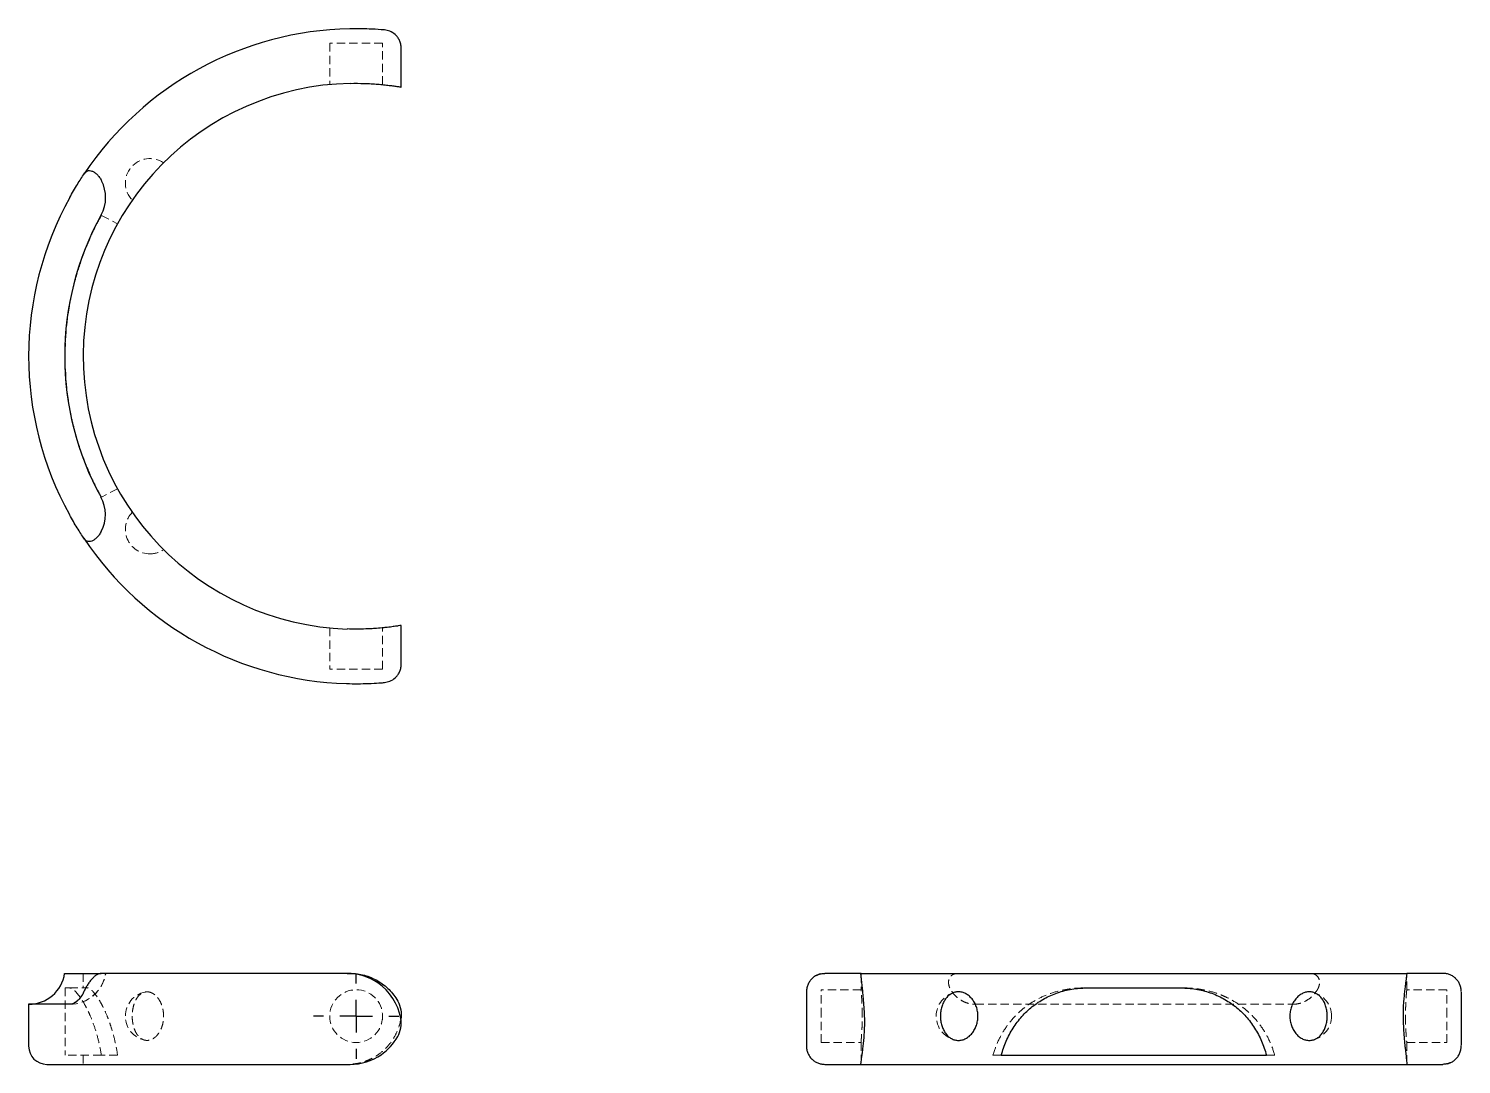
# Model space of a CAD drawing. Header units: millimetres. Extents: x 54 to 273, y 50 to 208.
import ezdxf

# ---------------------------------------------------------------- set-up
doc = ezdxf.new("R2010")
doc.units = ezdxf.units.MM
doc.linetypes.add('HIDDEN', pattern=[1.905, 1.27, -0.635])
doc.layers.add('10', color=7, linetype='Continuous')

# ---------------------------------------------------------------- blocks, each defined once
blk = doc.blocks.new('SW_CENTERMARKSYMBOL_0')
at = {"layer": '10', "color": 0}
for p, q in [((0, 5), (0, 6.52)), ((0, 0), (0, 2.5)), ((-5, 0), (-6.52, 0)), ((0, 0), (-2.5, 0)), ((0, 0), (0, -2.5)), ((0, 0), (2.5, 0)), ((5, 0), (6.52, 0)), ((0, -5), (0, -6.52))]:
    blk.add_line(p, q, dxfattribs=at)

msp = doc.modelspace()

# ---------------------------------------------------------------- linework, layer by layer
at = {"color": 7, "linetype": 'HIDDEN', "lineweight": 18}
for p, q in [((108.45, 205.72), (100.4, 205.72)), ((100.4, 205.72), (100.4, 199.41)), ((108.45, 199.41), (108.45, 205.72)), ((100.4, 116.59), (100.4, 110.31)), ((108.45, 110.31), (108.45, 116.59)), ((108.45, 110.31), (100.4, 110.31)), ((62.82, 63.92), (62.82, 61.7)), ((181.4, 63.78), (181.4, 61.41)), ((264.61, 61.41), (264.61, 63.84)), ((60.71, 61.7), (60.05, 61.7)), ((60.05, 61.7), (60.05, 51.44)), ((60.71, 61.7), (63.45, 61.7)), ((173.1, 61.15), (173.14, 61.61)), ((175.31, 57.4), (175.31, 61.42)), ((181.4, 61.42), (175.31, 61.42)), ((215.34, 61.7), (215.81, 61.7)), ((230.67, 61.7), (230.19, 61.7)), ((270.72, 61.42), (264.61, 61.42)), ((270.72, 57.4), (270.72, 61.42)), ((60.73, 59.2), (60.76, 59.2)), ((72.48, 61.09), (72.65, 61.09)), ((198.86, 59.2), (247.2, 59.2)), ((175.31, 53.38), (175.31, 57.4)), ((270.72, 53.38), (270.72, 57.4)), ((175.31, 53.38), (181.4, 53.38)), ((181.4, 53.39), (181.4, 50.13)), ((264.61, 50.19), (264.61, 53.39)), ((264.61, 53.38), (270.72, 53.38)), ((272.91, 52.82), (272.86, 52.36)), ((65.59, 51.44), (60.05, 51.44)), ((62.82, 51.44), (62.82, 50.05)), ((68.06, 51.44), (65.59, 51.44)), ((202.79, 51.44), (201.52, 51.44)), ((244.48, 51.44), (243.21, 51.44))]:
    msp.add_line(p, q, dxfattribs=at)
at = {"color": 7, "linetype": 'Continuous', "lineweight": 25}
for p, q in [((111.3, 199.04), (111.3, 204.98)), ((111.3, 116.97), (111.24, 116.96)), ((111.3, 111.03), (111.3, 116.97)), ((108.74, 108.26), (108.74, 108.26)), ((59.98, 63.92), (65.53, 63.92)), ((65.53, 63.92), (65.57, 63.92)), ((103.04, 63.92), (65.57, 63.92)), ((103.04, 63.92), (103.52, 63.92)), ((181.42, 63.92), (175.87, 63.92)), ((181.42, 63.92), (264.6, 63.92)), ((270.15, 63.92), (264.6, 63.92)), ((215.81, 61.7), (230.19, 61.7)), ((54.5, 59.2), (54.5, 52.82)), ((60.73, 59.2), (54.5, 59.2)), ((173.07, 60.95), (173.07, 52.91)), ((173.08, 60.97), (173.08, 60.95)), ((272.93, 61.06), (272.93, 61.07)), ((272.93, 53.02), (272.93, 61.06)), ((173.08, 52.91), (173.08, 52.9)), ((272.93, 53), (272.93, 53.02)), ((202.79, 51.44), (243.21, 51.44)), ((57.27, 50.05), (103.52, 50.05)), ((175.86, 50.05), (181.41, 50.05)), ((181.41, 50.05), (264.58, 50.05)), ((264.58, 50.05), (270.13, 50.05))]:
    msp.add_line(p, q, dxfattribs=at)
at = {"color": 7, "linetype": 'HIDDEN', "lineweight": 18, "flags": 128}
for points in [[(65.59, 179.48), (66.97, 178.77), (68.06, 178.21)], [(68.06, 137.79), (66.68, 137.08), (65.59, 136.52)]]:
    msp.add_lwpolyline(points, dxfattribs=at)
at = {"color": 7, "linetype": 'HIDDEN', "lineweight": 18}
msp.add_circle((104.43, 57.4), 4.02, dxfattribs=at)
at = {"color": 7, "linetype": 'Continuous', "lineweight": 25}
for centre, radius, start, end in [((104.43, 158), 49.93, 91.1035, 146.1666), ((104.43, 158), 41.61, 91.2507, 268.0937), ((60.76, 182.2), 5.48, 331.0059, 27.8718), ((104.43, 158), 49.93, 151.0059, 208.922), ((104.43, 158), 44.44, 151.0059, 208.922), ((60.73, 133.86), 5.48, 332.0561, 28.922), ((104.43, 158), 49.93, 213.7613, 268.318), ((54.5, 64.75), 5.55, 270, 351.3731), ((57.27, 52.82), 2.77, 180, 270)]:
    msp.add_arc(centre, radius, start, end, dxfattribs=at)
at = {"color": 7, "linetype": 'HIDDEN', "lineweight": 18}
for centre, radius, start, end in [((72.98, 184.39), 3.74, 55.9384, 224.0432), ((104.43, 158), 44.38, 170.054, 189.946), ((72.98, 131.61), 3.74, 135.976, 270), ((72.98, 131.61), 3.74, 270, 304.0561), ((60.73, 64.75), 5.55, 270, 351.3731), ((60.76, 64.75), 5.55, 270, 351.3731), ((72.98, 57.4), 3.74, 101.0951, 258.8251), ((196.61, 57.4), 3.74, 103.2029, 256.7749), ((249.39, 57.4), 3.74, 0, 76.7373), ((249.39, 57.4), 3.74, 283.2085, 0)]:
    msp.add_arc(centre, radius, start, end, dxfattribs=at)
at = {"color": 7, "linetype": 'Continuous', "lineweight": 25}
for points, knots in [([(108.58, 207.75), (108.14, 207.79), (106.71, 207.9), (104.65, 207.94), (103.46, 207.92)], [0, 0, 0, 0, 0.0905497, 0.2112827, 0.2112827, 0.2112827, 0.2112827]), ([(108.74, 207.74), (108.74, 207.74), (108.75, 207.74), (108.66, 207.75), (108.58, 207.75)], [0, 0, 0, 0, 0.040998, 1, 1, 1, 1]), ([(111.3, 204.98), (111.28, 205.18), (111.26, 205.59), (111.05, 206.16), (110.76, 206.64), (110.3, 207.15), (109.62, 207.58), (109.03, 207.69), (108.75, 207.74)], [0, 0, 0, 0, 0.1518, 0.296034, 0.432443, 0.561272, 0.795961, 1, 1, 1, 1]), ([(103.52, 199.6), (104.26, 199.61), (104.98, 199.61), (106.04, 199.58), (106.39, 199.56), (107.07, 199.52), (107.4, 199.5), (108.03, 199.45), (108.33, 199.42), (108.91, 199.36), (109.18, 199.33), (109.7, 199.27), (109.93, 199.24), (110.37, 199.18), (110.58, 199.15), (110.76, 199.12)], [0, 0, 0, 0, 0.25, 0.25, 0.375, 0.375, 0.5, 0.5, 0.625, 0.625, 0.75, 0.75, 0.875, 0.875, 1, 1, 1, 1]), ([(110.76, 199.12), (110.86, 199.11), (111.07, 199.07), (111.24, 199.04), (111.32, 199.03), (111.3, 199.04), (111.3, 199.04)], [0, 0, 0, 0, 0.319805, 0.64882, 0.988601, 1, 1, 1, 1]), ([(60.76, 182.2), (60.95, 182.55), (61.15, 182.9), (61.54, 183.57), (61.74, 183.9), (62.12, 184.51), (62.3, 184.8), (62.65, 185.34), (62.81, 185.58), (62.95, 185.8)], [0, 0, 0, 0, 0.25, 0.25, 0.5, 0.5, 0.75, 0.75, 1, 1, 1, 1]), ([(62.95, 185.8), (63.02, 185.91), (63.1, 186), (63.27, 186.15), (63.36, 186.21), (63.56, 186.29), (63.67, 186.31), (63.9, 186.31), (64.02, 186.28), (64.28, 186.19), (64.41, 186.12), (64.67, 185.94), (64.81, 185.83), (65.06, 185.57), (65.18, 185.42), (65.41, 185.11), (65.51, 184.94), (65.6, 184.77)], [0, 0, 0, 0, 0.125, 0.125, 0.25, 0.25, 0.375, 0.375, 0.5, 0.5, 0.625, 0.625, 0.75, 0.75, 0.875, 0.875, 1, 1, 1, 1]), ([(62.92, 130.25), (62.77, 130.47), (62.61, 130.71), (62.27, 131.25), (62.09, 131.54), (61.71, 132.16), (61.51, 132.48), (61.12, 133.15), (60.92, 133.5), (60.73, 133.86)], [0, 0, 0, 0, 0.25, 0.25, 0.5, 0.5, 0.75, 0.75, 1, 1, 1, 1]), ([(65.57, 131.29), (65.48, 131.11), (65.38, 130.95), (65.15, 130.63), (65.03, 130.49), (64.78, 130.23), (64.64, 130.12), (64.38, 129.93), (64.25, 129.86), (63.99, 129.77), (63.87, 129.75), (63.64, 129.74), (63.53, 129.76), (63.33, 129.84), (63.24, 129.9), (63.07, 130.06), (62.99, 130.15), (62.92, 130.25)], [0, 0, 0, 0, 0.125, 0.125, 0.25, 0.25, 0.375, 0.375, 0.5, 0.5, 0.625, 0.625, 0.75, 0.75, 0.875, 0.875, 1, 1, 1, 1]), ([(111.24, 116.96), (111.15, 116.94), (111.02, 116.92), (110.69, 116.87), (110.49, 116.84), (110, 116.77), (109.73, 116.73), (109.26, 116.68), (109.1, 116.66), (108.76, 116.62), (108.58, 116.6), (108.02, 116.55), (107.62, 116.52), (107, 116.47), (106.78, 116.46), (106.35, 116.44), (106.12, 116.43), (105.43, 116.4), (104.97, 116.4), (104.02, 116.39), (103.53, 116.4), (103.04, 116.42)], [0, 0, 0, 0, 0.125, 0.125, 0.25, 0.25, 0.375, 0.375, 0.4375, 0.4375, 0.5, 0.5, 0.625, 0.625, 0.6875, 0.6875, 0.75, 0.75, 0.875, 0.875, 1, 1, 1, 1]), ([(108.75, 108.26), (109.03, 108.31), (109.62, 108.42), (110.3, 108.86), (110.76, 109.36), (111.05, 109.84), (111.26, 110.41), (111.28, 110.82), (111.3, 111.03)], [0, 0, 0, 0, 0.204037, 0.438724, 0.567557, 0.703969, 0.848202, 1, 1, 1, 1]), ([(102.96, 108.1), (104.13, 108.06), (106.87, 108.09), (108.47, 108.24), (108.74, 108.26)], [0, 0, 0, 0, 0.1196742, 0.2792398, 0.2792398, 0.2792398, 0.2792398]), ([(65.57, 63.92), (65.48, 63.92), (65.38, 63.9), (65.15, 63.83), (65.03, 63.78), (64.78, 63.63), (64.64, 63.53), (64.38, 63.31), (64.25, 63.18), (63.99, 62.89), (63.87, 62.74), (63.64, 62.43), (63.53, 62.26), (63.33, 61.93), (63.24, 61.77), (63.07, 61.45), (62.99, 61.3), (62.92, 61.15)], [0, 0, 0, 0, 0.125, 0.125, 0.25, 0.25, 0.375, 0.375, 0.5, 0.5, 0.625, 0.625, 0.75, 0.75, 0.875, 0.875, 1, 1, 1, 1]), ([(111.24, 57.05), (110.85, 59.23), (108.58, 62.73), (104.7, 63.92), (103.04, 63.92)], [0, 0, 0, 0, 0.1595656, 0.2792398, 0.2792398, 0.2792398, 0.2792398]), ([(103.52, 63.92), (104.26, 63.92), (104.98, 63.82), (106.04, 63.54), (106.39, 63.41), (107.07, 63.13), (107.4, 62.97), (108.03, 62.6), (108.33, 62.4), (108.91, 61.94), (109.18, 61.7), (109.7, 61.18), (109.93, 60.91), (110.37, 60.33), (110.58, 60.02), (110.76, 59.7)], [0, 0, 0, 0, 0.25, 0.25, 0.375, 0.375, 0.5, 0.5, 0.625, 0.625, 0.75, 0.75, 0.875, 0.875, 1, 1, 1, 1]), ([(175.24, 63.84), (175.09, 63.8), (174.77, 63.71), (174.3, 63.46), (173.88, 63.1), (173.53, 62.66), (173.28, 62.15), (173.11, 61.59), (173.09, 61.18), (173.08, 60.98)], [0, 0, 0, 0, 0.110082, 0.244111, 0.384828, 0.533789, 0.688558, 0.845188, 1, 1, 1, 1]), ([(174.61, 63.6), (174.67, 63.64), (174.9, 63.76), (175.33, 63.88), (175.69, 63.91), (175.87, 63.92)], [0, 0, 0, 0, 0.173787, 0.586893, 1, 1, 1, 1]), ([(181.96, 57.05), (181.94, 57.53), (181.92, 58), (181.87, 58.9), (181.84, 59.34), (181.77, 60.18), (181.73, 60.58), (181.68, 61.13), (181.66, 61.31), (181.62, 61.65), (181.6, 61.82), (181.55, 62.28), (181.52, 62.56), (181.47, 62.92), (181.46, 63.03), (181.44, 63.24), (181.43, 63.33), (181.4, 63.58), (181.4, 63.71), (181.39, 63.88), (181.4, 63.92), (181.42, 63.92)], [0, 0, 0, 0, 0.125, 0.125, 0.25, 0.25, 0.375, 0.375, 0.4375, 0.4375, 0.5, 0.5, 0.625, 0.625, 0.6875, 0.6875, 0.75, 0.75, 0.875, 0.875, 1, 1, 1, 1]), ([(264.6, 63.92), (264.61, 63.92), (264.61, 63.82), (264.58, 63.54), (264.56, 63.41), (264.52, 63.13), (264.5, 62.97), (264.45, 62.6), (264.42, 62.4), (264.36, 61.94), (264.33, 61.7), (264.27, 61.18), (264.24, 60.91), (264.18, 60.33), (264.15, 60.02), (264.12, 59.7)], [0, 0, 0, 0, 0.25, 0.25, 0.375, 0.375, 0.5, 0.5, 0.625, 0.625, 0.75, 0.75, 0.875, 0.875, 1, 1, 1, 1]), ([(272.06, 63.14), (271.94, 63.25), (271.68, 63.48), (271.21, 63.72), (270.69, 63.89), (270.33, 63.91), (270.15, 63.92)], [0, 0, 0, 0, 0.230387, 0.486925, 0.743462, 1, 1, 1, 1]), ([(202.79, 51.44), (202.99, 52.18), (203.24, 52.9), (203.83, 54.27), (204.18, 54.93), (204.78, 55.88), (205, 56.19), (205.44, 56.78), (205.68, 57.07), (206.41, 57.89), (206.94, 58.39), (207.81, 59.08), (208.11, 59.3), (208.72, 59.71), (209.04, 59.9), (210, 60.43), (210.67, 60.72), (211.73, 61.09), (212.09, 61.19), (212.82, 61.38), (213.19, 61.45), (214.3, 61.64), (215.05, 61.7), (215.81, 61.7)], [0, 0, 0, 0, 0.125, 0.125, 0.25, 0.25, 0.3125, 0.3125, 0.375, 0.375, 0.5, 0.5, 0.5625, 0.5625, 0.625, 0.625, 0.75, 0.75, 0.8125, 0.8125, 0.875, 0.875, 1, 1, 1, 1]), ([(230.19, 61.7), (230.95, 61.7), (231.7, 61.64), (233.18, 61.4), (233.9, 61.21), (235.32, 60.73), (235.99, 60.43), (237.28, 59.72), (237.89, 59.32), (239.05, 58.4), (239.59, 57.89), (240.57, 56.8), (241.01, 56.21), (241.82, 54.94), (242.17, 54.28), (242.76, 52.9), (243.01, 52.18), (243.21, 51.44)], [0, 0, 0, 0, 0.125, 0.125, 0.25, 0.25, 0.375, 0.375, 0.5, 0.5, 0.625, 0.625, 0.75, 0.75, 0.875, 0.875, 1, 1, 1, 1]), ([(272.93, 61.08), (272.92, 61.27), (272.89, 61.65), (272.73, 62.19), (272.47, 62.67), (272.24, 63), (272.08, 63.13), (272.06, 63.14)], [0, 0, 0, 0, 0.252386, 0.503995, 0.746777, 0.976417, 1, 1, 1, 1]), ([(62.92, 61.15), (62.77, 60.84), (62.61, 60.57), (62.27, 60.09), (62.09, 59.88), (61.71, 59.55), (61.51, 59.42), (61.12, 59.25), (60.92, 59.2), (60.73, 59.2)], [0, 0, 0, 0, 0.25, 0.25, 0.5, 0.5, 0.75, 0.75, 1, 1, 1, 1]), ([(110.76, 59.7), (111, 59.28), (111.16, 58.83), (111.32, 57.87), (111.32, 57.4), (111.24, 56.92)], [0, 0, 0, 0, 0.5, 0.5, 1, 1, 1, 1]), ([(196.26, 61.1), (196.45, 61.1), (196.63, 61.08), (197, 60.99), (197.19, 60.92), (197.54, 60.73), (197.71, 60.62), (198.03, 60.35), (198.19, 60.19), (198.46, 59.85), (198.59, 59.67), (198.81, 59.26), (198.91, 59.05), (199.06, 58.6), (199.12, 58.37), (199.2, 57.89), (199.22, 57.65), (199.22, 57.16), (199.2, 56.91), (199.12, 56.44), (199.06, 56.21), (198.91, 55.76), (198.81, 55.54), (198.59, 55.14), (198.47, 54.95), (198.19, 54.61), (198.04, 54.45), (197.71, 54.19), (197.54, 54.07), (197.19, 53.89), (197, 53.82), (196.63, 53.72), (196.44, 53.7), (196.07, 53.7), (195.89, 53.72), (195.53, 53.81), (195.35, 53.89), (195.02, 54.07), (194.86, 54.18), (194.56, 54.45), (194.42, 54.61), (194.17, 54.95), (194.06, 55.14), (193.86, 55.54), (193.78, 55.75), (193.65, 56.2), (193.6, 56.44), (193.53, 56.91), (193.51, 57.15), (193.51, 57.64), (193.53, 57.88), (193.6, 58.36), (193.65, 58.59), (193.78, 59.04), (193.86, 59.26), (194.06, 59.66), (194.17, 59.85), (194.42, 60.19), (194.56, 60.35), (194.85, 60.62), (195.01, 60.73), (195.35, 60.91), (195.52, 60.99), (195.88, 61.08), (196.07, 61.1), (196.26, 61.1)], [0, 0, 0, 0, 0.03125, 0.03125, 0.0625, 0.0625, 0.09375, 0.09375, 0.125, 0.125, 0.15625, 0.15625, 0.1875, 0.1875, 0.21875, 0.21875, 0.25, 0.25, 0.28125, 0.28125, 0.3125, 0.3125, 0.34375, 0.34375, 0.375, 0.375, 0.40625, 0.40625, 0.4375, 0.4375, 0.46875, 0.46875, 0.5, 0.5, 0.53125, 0.53125, 0.5625, 0.5625, 0.59375, 0.59375, 0.625, 0.625, 0.65625, 0.65625, 0.6875, 0.6875, 0.71875, 0.71875, 0.75, 0.75, 0.78125, 0.78125, 0.8125, 0.8125, 0.84375, 0.84375, 0.875, 0.875, 0.90625, 0.90625, 0.9375, 0.9375, 0.96875, 0.96875, 1, 1, 1, 1]), ([(252.49, 57.4), (252.49, 57.16), (252.47, 56.91), (252.41, 56.44), (252.35, 56.2), (252.22, 55.75), (252.14, 55.54), (251.94, 55.14), (251.83, 54.95), (251.58, 54.61), (251.44, 54.45), (251.15, 54.18), (250.99, 54.07), (250.65, 53.89), (250.48, 53.82), (250.12, 53.72), (249.93, 53.7), (249.56, 53.7), (249.37, 53.72), (249, 53.82), (248.82, 53.88), (248.46, 54.07), (248.29, 54.18), (247.97, 54.45), (247.82, 54.6), (247.54, 54.95), (247.41, 55.14), (247.19, 55.54), (247.1, 55.75), (246.94, 56.2), (246.88, 56.43), (246.8, 56.91), (246.78, 57.16), (246.78, 57.65), (246.8, 57.89), (246.88, 58.36), (246.94, 58.6), (247.1, 59.05), (247.19, 59.26), (247.41, 59.66), (247.54, 59.85), (247.81, 60.19), (247.97, 60.35), (248.29, 60.62), (248.46, 60.73), (248.81, 60.92), (249, 60.99), (249.37, 61.08), (249.56, 61.1), (249.93, 61.1), (250.12, 61.08), (250.48, 60.99), (250.65, 60.92), (250.98, 60.73), (251.14, 60.62), (251.44, 60.35), (251.58, 60.2), (251.83, 59.85), (251.94, 59.67), (252.14, 59.27), (252.22, 59.05), (252.35, 58.6), (252.4, 58.37), (252.47, 57.89), (252.49, 57.65), (252.49, 57.4)], [0, 0, 0, 0, 0.03125, 0.03125, 0.0625, 0.0625, 0.09375, 0.09375, 0.125, 0.125, 0.15625, 0.15625, 0.1875, 0.1875, 0.21875, 0.21875, 0.25, 0.25, 0.28125, 0.28125, 0.3125, 0.3125, 0.34375, 0.34375, 0.375, 0.375, 0.40625, 0.40625, 0.4375, 0.4375, 0.46875, 0.46875, 0.5, 0.5, 0.53125, 0.53125, 0.5625, 0.5625, 0.59375, 0.59375, 0.625, 0.625, 0.65625, 0.65625, 0.6875, 0.6875, 0.71875, 0.71875, 0.75, 0.75, 0.78125, 0.78125, 0.8125, 0.8125, 0.84375, 0.84375, 0.875, 0.875, 0.90625, 0.90625, 0.9375, 0.9375, 0.96875, 0.96875, 1, 1, 1, 1]), ([(264.12, 59.7), (264.08, 59.28), (264.06, 58.83), (264.03, 57.87), (264.03, 57.4), (264.05, 56.92)], [0, 0, 0, 0, 0.5, 0.5, 1, 1, 1, 1]), ([(181.88, 54.27), (181.92, 54.69), (181.94, 55.14), (181.97, 56.1), (181.97, 56.57), (181.96, 57.05)], [0, 0, 0, 0, 0.5, 0.5, 1, 1, 1, 1]), ([(264.05, 56.92), (264.06, 56.44), (264.08, 55.97), (264.13, 55.07), (264.16, 54.63), (264.23, 53.79), (264.27, 53.39), (264.32, 52.84), (264.34, 52.66), (264.38, 52.32), (264.4, 52.15), (264.45, 51.69), (264.49, 51.41), (264.53, 51.05), (264.54, 50.94), (264.56, 50.73), (264.57, 50.64), (264.6, 50.39), (264.61, 50.26), (264.61, 50.09), (264.6, 50.05), (264.58, 50.05)], [0, 0, 0, 0, 0.125, 0.125, 0.25, 0.25, 0.375, 0.375, 0.4375, 0.4375, 0.5, 0.5, 0.625, 0.625, 0.6875, 0.6875, 0.75, 0.75, 0.875, 0.875, 1, 1, 1, 1]), ([(103.52, 50.05), (105.19, 50.05), (108.12, 50.96), (110.14, 53.18), (110.76, 54.27)], [0, 0, 0, 0, 0.120733, 0.2112827, 0.2112827, 0.2112827, 0.2112827]), ([(173.07, 52.89), (173.09, 52.7), (173.11, 52.31), (173.27, 51.78), (173.53, 51.3), (173.76, 50.97), (173.92, 50.84), (173.94, 50.83)], [0, 0, 0, 0, 0.252398, 0.504013, 0.746803, 0.976457, 1, 1, 1, 1]), ([(181.41, 50.05), (181.39, 50.05), (181.39, 50.15), (181.43, 50.43), (181.44, 50.56), (181.48, 50.84), (181.5, 51), (181.55, 51.37), (181.58, 51.57), (181.64, 52.02), (181.67, 52.27), (181.73, 52.79), (181.76, 53.06), (181.82, 53.64), (181.85, 53.95), (181.88, 54.27)], [0, 0, 0, 0, 0.25, 0.25, 0.375, 0.375, 0.5, 0.5, 0.625, 0.625, 0.75, 0.75, 0.875, 0.875, 1, 1, 1, 1]), ([(270.76, 50.13), (270.91, 50.17), (271.24, 50.26), (271.7, 50.51), (272.13, 50.87), (272.47, 51.31), (272.72, 51.82), (272.89, 52.38), (272.91, 52.79), (272.93, 52.99)], [0, 0, 0, 0, 0.110027, 0.24406, 0.38478, 0.533748, 0.688531, 0.845176, 1, 1, 1, 1]), ([(173.94, 50.83), (174.06, 50.72), (174.32, 50.49), (174.79, 50.25), (175.31, 50.08), (175.68, 50.06), (175.86, 50.05)], [0, 0, 0, 0, 0.230424, 0.486949, 0.743475, 1, 1, 1, 1]), ([(271.32, 50.33), (271.28, 50.31), (271.08, 50.19), (270.68, 50.09), (270.31, 50.06), (270.13, 50.05)], [0, 0, 0, 0, 0.116032, 0.558016, 1, 1, 1, 1])]:
    msp.add_open_spline(points, degree=3, knots=knots, dxfattribs=at)
at = {"color": 7, "linetype": 'HIDDEN', "lineweight": 18}
for points, knots in [([(60.71, 165.67), (60.85, 166.46), (61.01, 167.24), (61.37, 168.77), (61.56, 169.52), (61.88, 170.63), (61.99, 171), (62.21, 171.71), (62.33, 172.05), (62.68, 173.07), (62.92, 173.72), (63.28, 174.64), (63.41, 174.94), (63.65, 175.52), (63.77, 175.8), (64.12, 176.59), (64.35, 177.07), (64.78, 177.94), (64.98, 178.33), (65.32, 178.99), (65.47, 179.26), (65.59, 179.48)], [0, 0, 0, 0, 0.125, 0.125, 0.25, 0.25, 0.3125, 0.3125, 0.375, 0.375, 0.5, 0.5, 0.5625, 0.5625, 0.625, 0.625, 0.75, 0.75, 0.875, 0.875, 1, 1, 1, 1]), ([(65.59, 136.52), (65.47, 136.74), (65.32, 137.01), (64.98, 137.66), (64.78, 138.05), (64.35, 138.92), (64.12, 139.41), (63.77, 140.2), (63.65, 140.48), (63.41, 141.05), (63.29, 141.35), (62.92, 142.28), (62.68, 142.93), (62.21, 144.28), (61.99, 144.99), (61.56, 146.47), (61.37, 147.23), (61.01, 148.76), (60.85, 149.54), (60.71, 150.34)], [0, 0, 0, 0, 0.125, 0.125, 0.25, 0.25, 0.375, 0.375, 0.4375, 0.4375, 0.5, 0.5, 0.625, 0.625, 0.75, 0.75, 0.875, 0.875, 1, 1, 1, 1]), ([(196.29, 63.92), (196.11, 63.92), (195.95, 63.9), (195.63, 63.83), (195.49, 63.78), (195.23, 63.63), (195.12, 63.53), (194.93, 63.31), (194.86, 63.18), (194.77, 62.89), (194.75, 62.74), (194.74, 62.43), (194.76, 62.26), (194.84, 61.93), (194.9, 61.77), (195.06, 61.45), (195.15, 61.3), (195.25, 61.15)], [0, 0, 0, 0, 0.125, 0.125, 0.25, 0.25, 0.375, 0.375, 0.5, 0.5, 0.625, 0.625, 0.75, 0.75, 0.875, 0.875, 1, 1, 1, 1]), ([(250.8, 61.15), (250.91, 61.3), (251, 61.45), (251.15, 61.77), (251.21, 61.93), (251.29, 62.26), (251.31, 62.42), (251.31, 62.74), (251.28, 62.89), (251.19, 63.17), (251.12, 63.3), (250.94, 63.53), (250.83, 63.62), (250.57, 63.78), (250.42, 63.83), (250.11, 63.9), (249.94, 63.92), (249.77, 63.92)], [0, 0, 0, 0, 0.125, 0.125, 0.25, 0.25, 0.375, 0.375, 0.5, 0.5, 0.625, 0.625, 0.75, 0.75, 0.875, 0.875, 1, 1, 1, 1]), ([(65.59, 51.44), (65.47, 52.21), (65.32, 52.94), (64.98, 54.35), (64.78, 55.02), (64.35, 56.3), (64.12, 56.89), (63.77, 57.71), (63.65, 57.98), (63.41, 58.48), (63.29, 58.72), (62.92, 59.4), (62.68, 59.79), (62.21, 60.48), (61.99, 60.77), (61.56, 61.23), (61.37, 61.41), (61.01, 61.64), (60.85, 61.7), (60.71, 61.7)], [0, 0, 0, 0, 0.125, 0.125, 0.25, 0.25, 0.375, 0.375, 0.4375, 0.4375, 0.5, 0.5, 0.625, 0.625, 0.75, 0.75, 0.875, 0.875, 1, 1, 1, 1]), ([(68.06, 51.44), (67.95, 52.18), (67.81, 52.9), (67.5, 54.27), (67.32, 54.93), (67.02, 55.88), (66.92, 56.19), (66.71, 56.78), (66.6, 57.07), (66.27, 57.89), (66.04, 58.39), (65.69, 59.08), (65.57, 59.3), (65.35, 59.71), (65.23, 59.9), (64.9, 60.43), (64.68, 60.72), (64.37, 61.09), (64.27, 61.19), (64.08, 61.38), (63.99, 61.45), (63.73, 61.64), (63.58, 61.7), (63.45, 61.7)], [0, 0, 0, 0, 0.125, 0.125, 0.25, 0.25, 0.3125, 0.3125, 0.375, 0.375, 0.5, 0.5, 0.5625, 0.5625, 0.625, 0.625, 0.75, 0.75, 0.8125, 0.8125, 0.875, 0.875, 1, 1, 1, 1]), ([(181.59, 57.4), (181.59, 57.62), (181.59, 58.07), (181.57, 58.73), (181.55, 59.35), (181.52, 59.91), (181.48, 60.41), (181.45, 60.82), (181.42, 61.14), (181.4, 61.33), (181.39, 61.43), (181.4, 61.41), (181.4, 61.41)], [0, 0, 0, 0, 0.1055078, 0.2140841, 0.3195894, 0.4281374, 0.5339518, 0.6428221, 0.7488294, 0.8579292, 0.9635994, 1, 1, 1, 1]), ([(201.52, 51.44), (201.74, 52.21), (202.01, 52.94), (202.66, 54.35), (203.05, 55.02), (203.92, 56.3), (204.41, 56.89), (205.2, 57.71), (205.48, 57.98), (206.05, 58.48), (206.35, 58.72), (207.28, 59.4), (207.93, 59.79), (209.28, 60.48), (209.99, 60.77), (211.47, 61.23), (212.23, 61.41), (213.76, 61.64), (214.54, 61.7), (215.34, 61.7)], [0, 0, 0, 0, 0.125, 0.125, 0.25, 0.25, 0.375, 0.375, 0.4375, 0.4375, 0.5, 0.5, 0.625, 0.625, 0.75, 0.75, 0.875, 0.875, 1, 1, 1, 1]), ([(230.67, 61.7), (231.46, 61.7), (232.24, 61.64), (233.77, 61.41), (234.52, 61.23), (235.63, 60.88), (236, 60.75), (236.71, 60.46), (237.05, 60.31), (238.07, 59.79), (238.72, 59.4), (239.64, 58.72), (239.94, 58.48), (240.52, 57.98), (240.8, 57.72), (241.59, 56.9), (242.07, 56.31), (242.94, 55.04), (243.33, 54.36), (243.99, 52.94), (244.26, 52.21), (244.48, 51.44)], [0, 0, 0, 0, 0.125, 0.125, 0.25, 0.25, 0.3125, 0.3125, 0.375, 0.375, 0.5, 0.5, 0.5625, 0.5625, 0.625, 0.625, 0.75, 0.75, 0.875, 0.875, 1, 1, 1, 1]), ([(264.61, 61.41), (264.61, 61.41), (264.61, 61.41), (264.59, 61.28), (264.57, 61.04), (264.54, 60.7), (264.51, 60.26), (264.48, 59.74), (264.45, 59.16), (264.43, 58.52), (264.41, 57.92), (264.41, 57.55), (264.41, 57.4)], [0, 0, 0, 0, 0.072357, 0.177692, 0.286073, 0.39159, 0.500144, 0.606084, 0.715094, 0.821039, 0.930081, 1, 1, 1, 1]), ([(60.76, 59.2), (60.95, 59.2), (61.15, 59.25), (61.54, 59.42), (61.74, 59.55), (62.12, 59.88), (62.3, 60.08), (62.65, 60.56), (62.81, 60.84), (62.95, 61.15)], [0, 0, 0, 0, 0.25, 0.25, 0.5, 0.5, 0.75, 0.75, 1, 1, 1, 1]), ([(72.55, 61.1), (72.4, 61.1), (72.24, 61.08), (71.94, 60.99), (71.8, 60.92), (71.52, 60.73), (71.39, 60.62), (71.14, 60.35), (71.03, 60.19), (70.82, 59.85), (70.73, 59.67), (70.57, 59.26), (70.51, 59.05), (70.4, 58.6), (70.36, 58.37), (70.3, 57.89), (70.29, 57.65), (70.29, 57.16), (70.3, 56.91), (70.36, 56.44), (70.4, 56.21), (70.51, 55.76), (70.57, 55.54), (70.73, 55.14), (70.82, 54.95), (71.03, 54.61), (71.14, 54.45), (71.39, 54.19), (71.52, 54.07), (71.8, 53.89), (71.94, 53.82), (72.24, 53.72), (72.4, 53.7), (72.71, 53.7), (72.87, 53.72), (73.18, 53.81), (73.34, 53.89), (73.63, 54.07), (73.78, 54.18), (74.06, 54.45), (74.19, 54.61), (74.43, 54.95), (74.54, 55.14), (74.73, 55.54), (74.81, 55.75), (74.94, 56.2), (74.99, 56.44), (75.06, 56.91), (75.08, 57.15), (75.08, 57.64), (75.06, 57.88), (74.99, 58.36), (74.94, 58.59), (74.81, 59.04), (74.73, 59.26), (74.54, 59.66), (74.43, 59.85), (74.19, 60.19), (74.06, 60.35), (73.79, 60.62), (73.64, 60.73), (73.34, 60.91), (73.18, 60.99), (72.87, 61.08), (72.71, 61.1), (72.55, 61.1)], [0, 0, 0, 0, 0.03125, 0.03125, 0.0625, 0.0625, 0.09375, 0.09375, 0.125, 0.125, 0.15625, 0.15625, 0.1875, 0.1875, 0.21875, 0.21875, 0.25, 0.25, 0.28125, 0.28125, 0.3125, 0.3125, 0.34375, 0.34375, 0.375, 0.375, 0.40625, 0.40625, 0.4375, 0.4375, 0.46875, 0.46875, 0.5, 0.5, 0.53125, 0.53125, 0.5625, 0.5625, 0.59375, 0.59375, 0.625, 0.625, 0.65625, 0.65625, 0.6875, 0.6875, 0.71875, 0.71875, 0.75, 0.75, 0.78125, 0.78125, 0.8125, 0.8125, 0.84375, 0.84375, 0.875, 0.875, 0.90625, 0.90625, 0.9375, 0.9375, 0.96875, 0.96875, 1, 1, 1, 1]), ([(195.25, 61.15), (195.47, 60.84), (195.71, 60.57), (196.25, 60.09), (196.54, 59.88), (197.16, 59.55), (197.48, 59.42), (198.15, 59.25), (198.5, 59.2), (198.86, 59.2)], [0, 0, 0, 0, 0.25, 0.25, 0.5, 0.5, 0.75, 0.75, 1, 1, 1, 1]), ([(247.2, 59.2), (247.55, 59.2), (247.9, 59.25), (248.57, 59.42), (248.9, 59.55), (249.51, 59.88), (249.8, 60.08), (250.34, 60.56), (250.58, 60.84), (250.8, 61.15)], [0, 0, 0, 0, 0.25, 0.25, 0.5, 0.5, 0.75, 0.75, 1, 1, 1, 1]), ([(111.24, 56.92), (111.15, 56.44), (111.02, 55.97), (110.69, 55.07), (110.49, 54.63), (110, 53.79), (109.73, 53.39), (109.26, 52.84), (109.1, 52.66), (108.76, 52.32), (108.58, 52.15), (108.02, 51.69), (107.62, 51.41), (107, 51.05), (106.78, 50.94), (106.35, 50.73), (106.12, 50.64), (105.43, 50.39), (104.97, 50.26), (104.02, 50.09), (103.53, 50.05), (103.04, 50.05)], [0, 0, 0, 0, 0.125, 0.125, 0.25, 0.25, 0.375, 0.375, 0.4375, 0.4375, 0.5, 0.5, 0.625, 0.625, 0.6875, 0.6875, 0.75, 0.75, 0.875, 0.875, 1, 1, 1, 1]), ([(108.45, 57.4), (108.45, 57.18), (108.45, 56.95), (108.39, 56.74), (108.39, 56.74)], [0, 0, 0, 0, 0.99946, 1, 1, 1, 1]), ([(181.4, 53.39), (181.4, 53.39), (181.4, 53.39), (181.41, 53.52), (181.43, 53.76), (181.46, 54.1), (181.49, 54.54), (181.53, 55.06), (181.55, 55.65), (181.58, 56.29), (181.59, 56.88), (181.59, 57.25), (181.59, 57.4)], [0, 0, 0, 0, 0.0723572, 0.177692, 0.2860726, 0.3915904, 0.5001438, 0.6060836, 0.7150936, 0.8210391, 0.9300813, 1, 1, 1, 1]), ([(264.41, 57.4), (264.41, 57.18), (264.41, 56.73), (264.43, 56.07), (264.46, 55.45), (264.49, 54.89), (264.52, 54.39), (264.55, 53.98), (264.58, 53.67), (264.6, 53.46), (264.61, 53.36), (264.61, 53.39), (264.6, 53.47), (264.59, 53.57), (264.59, 53.59)], [0, 0, 0, 0, 0.087649, 0.177848, 0.265495, 0.35567, 0.443574, 0.534017, 0.622081, 0.712715, 0.800499, 0.890846, 0.978349, 1, 1, 1, 1])]:
    msp.add_open_spline(points, degree=3, knots=knots, dxfattribs=at)
at = {"color": 7, "linetype": 'Continuous', "lineweight": 25}
msp.add_open_spline([(110.76, 54.27), (111.23, 55.11), (111.4, 56.11), (111.24, 57.05)], degree=3, dxfattribs=at)

# ---------------------------------------------------------------- block references
at = {"layer": '10'}
msp.add_blockref('SW_CENTERMARKSYMBOL_0', (104.43, 57.4), dxfattribs=at)

doc.saveas('drawing.dxf')
